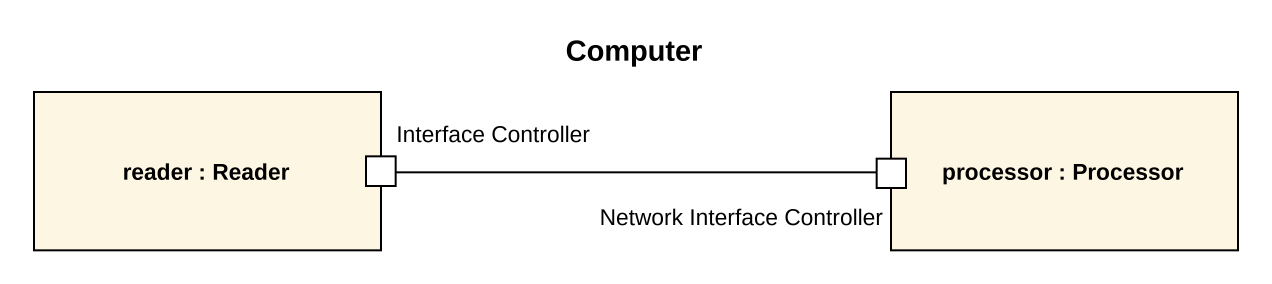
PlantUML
@startuml
title Computer
rectangle "reader : Reader" as reader {
  port "Interface Controller" as Interface_Controller
}
rectangle "processor : Processor" as processor {
  port "Network Interface Controller" as Network_Interface_Controller
}
Interface_Controller -right- Network_Interface_Controller
@enduml
